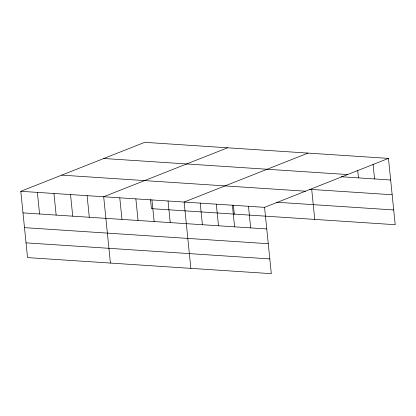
<?xml version="1.0" encoding="UTF-8"?>
<svg xmlns="http://www.w3.org/2000/svg" width="416" height="416" viewBox="0 0 416 416"><rect width="100%" height="100%" fill="white"/><g stroke="black" fill="none" stroke-linecap="round" stroke-linejoin="round"><path stroke-width="0.62" d="M388.466 158.397L264.571 207.355L271.31 273.666L27.534 257.603L20.8 191.292L144.69 142.334L388.466 158.397L395.2 224.708L151.429 208.645L150.514 199.664M227.573 147.794L103.683 196.752L110.417 263.063M308.017 153.098L184.127 202.051L190.861 268.367M103.808 158.491L347.578 174.554M341.104 176.738L390.66 180.003M309.78 189.327L392.158 194.756M61.682 175.136L305.458 191.199M276.572 202.238L393.702 209.955M20.8 191.292L264.571 207.355M22.994 212.898L266.765 228.961M24.492 227.651L268.268 243.714M26.036 242.85L269.807 258.913M373.084 164.33L374.572 178.942M357.708 170.258L358.483 177.882M311.714 189.457L314.756 219.409M248.482 206.294L250.676 227.9M233.397 205.13L234.312 214.11M232.393 205.234L234.588 226.84M216.304 204.173L218.499 225.779M200.216 203.112L202.41 224.718M168.038 200.99L170.232 222.602M151.949 199.935L154.144 221.541M135.86 198.874L138.055 220.48M119.772 197.813L121.966 219.419M87.105 195.66L89.3 217.266M70.528 194.568L72.722 216.174M53.955 193.476L56.15 215.082M37.378 192.384L39.572 213.99"/></g></svg>
